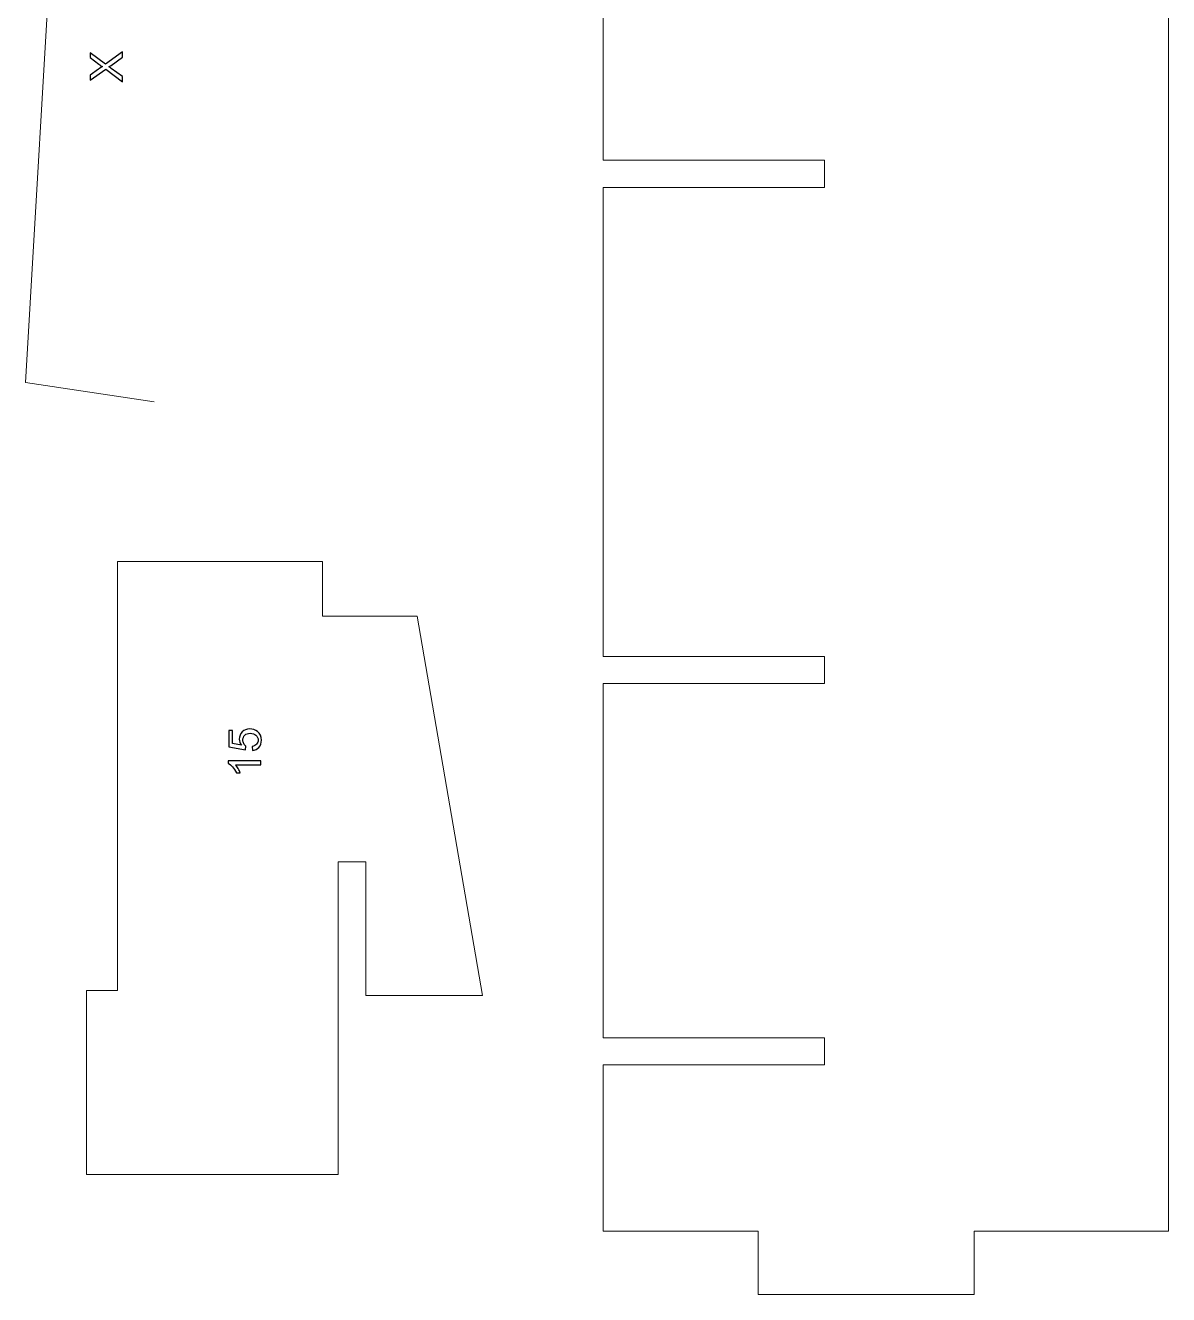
# Model space of a CAD drawing. Header units: millimetres. Extents: x -437 to 859, y -1313 to 762.
# Drawn here: x 559 to 772, y -1312.6 to -1076.1 of the extents above; entities that cross this region are included whole.
import ezdxf

# ---------------------------------------------------------------- set-up
doc = ezdxf.new("R2010")
doc.units = ezdxf.units.MM
doc.header["$MEASUREMENT"] = 0
doc.layers.add('Ebene 1', color=7, linetype='Continuous')

msp = doc.modelspace()

# ---------------------------------------------------------------- linework, layer by layer
at = {"layer": 'Ebene 1', "color": 250, "lineweight": 5}
for points, knots in [([(666.5805, -1300.8219), (666.5805, -1300.8219), (666.5805, -1269.8377), (666.5805, -1269.8377), (666.5805, -1269.8377), (666.5805, -1269.8377), (707.8265, -1269.8377), (707.8265, -1269.8377), (707.8265, -1269.8377), (707.8265, -1269.8377), (707.8265, -1264.7725), (707.8265, -1264.7725), (707.8265, -1264.7725), (707.8265, -1264.7725), (666.5805, -1264.7725), (666.5805, -1264.7725), (666.5805, -1264.7725), (666.5805, -1264.7725), (666.5805, -1198.7842), (666.5805, -1198.7842), (666.5805, -1198.7842), (666.5805, -1198.7842), (707.8265, -1198.7842), (707.8265, -1198.7842), (707.8265, -1198.7842), (707.8265, -1198.7842), (707.8265, -1193.719), (707.8265, -1193.719), (707.8265, -1193.719), (707.8265, -1193.719), (666.5805, -1193.719), (666.5805, -1193.719), (666.5805, -1193.719), (666.5805, -1193.719), (666.5805, -1106.2974), (666.5805, -1106.2974), (666.5805, -1106.2974), (666.5805, -1106.2974), (707.8265, -1106.2974), (707.8265, -1106.2974), (707.8265, -1106.2974), (707.8265, -1106.2974), (707.8265, -1101.2322), (707.8265, -1101.2322), (707.8265, -1101.2322), (707.8265, -1101.2322), (666.5805, -1101.2322), (666.5805, -1101.2322), (666.5805, -1101.2322), (666.5805, -1101.2322), (666.5805, -1052.4646), (666.5805, -1052.4646), (666.5805, -1052.4646), (666.5805, -1052.4646), (677.9535, -1052.4646), (677.9535, -1052.4646), (677.9535, -1052.4646), (677.9535, -1052.4646), (677.9535, -1042.0342), (677.9535, -1042.0342), (677.9535, -1042.0342), (677.9535, -1042.0342), (666.5805, -1042.0342), (666.5805, -1042.0342), (666.5805, -1042.0342), (666.5805, -1042.0342), (666.5805, -1027.271), (666.5805, -1027.271), (666.5805, -1027.271), (666.5805, -1027.271), (707.8265, -1027.2709), (707.8265, -1027.2709), (707.8265, -1027.2709), (707.8265, -1027.2709), (707.8265, -1022.2057), (707.8265, -1022.2057), (707.8265, -1022.2057), (707.8265, -1022.2057), (666.5805, -1022.2057), (666.5805, -1022.2057), (666.5805, -1022.2057), (666.5805, -1022.2057), (666.5805, -958.3748), (666.5805, -958.3748), (666.5805, -958.3748), (666.5805, -958.3748), (707.8265, -958.3748), (707.8265, -958.3748), (707.8265, -958.3748), (707.8265, -958.3748), (707.8265, -953.3096), (707.8265, -953.3096), (707.8265, -953.3096), (707.8265, -953.3096), (666.5805, -953.3096), (666.5805, -953.3096), (666.5805, -953.3096), (666.5805, -953.3096), (666.5805, -911.0058), (666.5805, -911.0058), (666.5805, -911.0058), (666.5805, -911.0058), (707.8265, -911.0058), (707.8265, -911.0058), (707.8265, -911.0058), (707.8265, -911.0058), (707.8265, -905.9875), (707.8265, -905.9875), (707.8265, -905.9875), (707.8265, -905.9875), (666.5805, -905.9875), (666.5805, -905.9875), (666.5805, -905.9875), (666.5805, -905.9875), (666.5805, -848.8024), (666.5805, -848.8024), (666.5805, -848.8024), (666.5805, -848.8024), (677.9535, -848.8024), (677.9535, -848.8024), (677.9535, -848.8024), (677.9535, -848.8024), (677.9535, -839.9959), (677.9535, -839.9959), (677.9535, -839.9959), (677.9535, -839.9959), (666.5805, -839.9959), (666.5805, -839.9959), (666.5805, -839.9959), (666.5805, -839.9959), (666.5805, -817.7686), (666.5805, -817.7686), (666.5805, -817.7686), (666.5805, -817.7686), (707.8265, -817.7686), (707.8265, -817.7686), (707.8265, -817.7686), (707.8265, -817.7686), (707.8265, -812.7503), (707.8265, -812.7503), (707.8265, -812.7503), (707.8265, -812.7503), (666.5805, -812.7503), (666.5805, -812.7503), (666.5805, -812.7503), (666.5805, -812.7503), (666.5805, -746.4337), (666.5805, -746.4337), (666.5805, -746.4337), (666.5805, -746.4337), (707.8265, -746.4337), (707.8265, -746.4337), (707.8265, -746.4337), (707.8265, -746.4337), (707.8265, -741.4154), (707.8265, -741.4154), (707.8265, -741.4154), (707.8265, -741.4154), (678.6015, -741.4154), (678.6015, -741.4154), (678.6015, -741.4154), (678.6015, -741.4154), (678.6015, -703.4278), (678.6015, -703.4278), (678.6015, -703.4278), (678.6015, -703.4278), (667.8135, -703.4278), (667.8135, -703.4278), (667.8135, -703.4278), (667.8135, -703.4278), (667.8135, -685.2383), (667.8135, -685.2383), (667.8135, -685.2383), (667.8135, -685.2383), (771.959, -703.0463), (771.959, -703.0463), (771.959, -703.0463), (771.959, -703.0463), (771.959, -1300.8219), (771.959, -1300.8219), (771.959, -1300.8219), (771.959, -1300.8219), (735.743, -1300.8219), (735.743, -1300.8219), (735.743, -1300.8219), (735.743, -1300.8219), (735.743, -1312.6424), (735.743, -1312.6424), (735.743, -1312.6424), (735.743, -1312.6424), (695.503, -1312.6424), (695.503, -1312.6424), (695.503, -1312.6424), (695.503, -1312.6424), (695.503, -1300.8219), (695.503, -1300.8219), (695.503, -1300.8219), (695.503, -1300.8219), (666.5805, -1300.8219), (666.5805, -1300.8219)], [0, 0, 0, 0, 0.02, 0.02, 0.02, 0.02, 0.04, 0.04, 0.04, 0.04, 0.06, 0.06, 0.06, 0.06, 0.08, 0.08, 0.08, 0.08, 0.1, 0.1, 0.1, 0.1, 0.12, 0.12, 0.12, 0.12, 0.14, 0.14, 0.14, 0.14, 0.16, 0.16, 0.16, 0.16, 0.18, 0.18, 0.18, 0.18, 0.2, 0.2, 0.2, 0.2, 0.22, 0.22, 0.22, 0.22, 0.24, 0.24, 0.24, 0.24, 0.26, 0.26, 0.26, 0.26, 0.28, 0.28, 0.28, 0.28, 0.3, 0.3, 0.3, 0.3, 0.32, 0.32, 0.32, 0.32, 0.34, 0.34, 0.34, 0.34, 0.36, 0.36, 0.36, 0.36, 0.38, 0.38, 0.38, 0.38, 0.4, 0.4, 0.4, 0.4, 0.42, 0.42, 0.42, 0.42, 0.44, 0.44, 0.44, 0.44, 0.46, 0.46, 0.46, 0.46, 0.48, 0.48, 0.48, 0.48, 0.5, 0.5, 0.5, 0.5, 0.52, 0.52, 0.52, 0.52, 0.54, 0.54, 0.54, 0.54, 0.56, 0.56, 0.56, 0.56, 0.58, 0.58, 0.58, 0.58, 0.6, 0.6, 0.6, 0.6, 0.62, 0.62, 0.62, 0.62, 0.64, 0.64, 0.64, 0.64, 0.66, 0.66, 0.66, 0.66, 0.68, 0.68, 0.68, 0.68, 0.7, 0.7, 0.7, 0.7, 0.72, 0.72, 0.72, 0.72, 0.74, 0.74, 0.74, 0.74, 0.76, 0.76, 0.76, 0.76, 0.78, 0.78, 0.78, 0.78, 0.8, 0.8, 0.8, 0.8, 0.82, 0.82, 0.82, 0.82, 0.84, 0.84, 0.84, 0.84, 0.86, 0.86, 0.86, 0.86, 0.88, 0.88, 0.88, 0.88, 0.9, 0.9, 0.9, 0.9, 0.92, 0.92, 0.92, 0.92, 0.94, 0.94, 0.94, 0.94, 0.96, 0.96, 0.96, 0.96, 0.98, 0.98, 0.98, 0.98, 1, 1, 1, 1]), ([(582.9479, -1146.2431), (582.9479, -1146.2431), (558.9579, -1142.6446), (558.9579, -1142.6446), (558.9579, -1142.6446), (558.9579, -1142.6446), (564.2357, -1052.6821), (564.2357, -1052.6821), (564.2357, -1052.6821), (564.5708, -1047.4771), (565.6811, -1044.0504), (570.713, -1043.0861), (570.713, -1043.0861), (570.713, -1043.0861), (572.6322, -989.5884), (572.6322, -989.5884), (572.6322, -989.5884), (572.8047, -986.6878), (572.4756, -984.5168), (574.7913, -982.3914), (574.7913, -982.3914), (574.7913, -982.3914), (574.9115, -962.0398), (574.9115, -962.0398), (574.9115, -962.0398), (574.9115, -962.0398), (582.9479, -960.3608), (582.9479, -960.3608)], [0, 0, 0, 0, 0.14285714, 0.14285714, 0.14285714, 0.14285714, 0.28571429, 0.28571429, 0.28571429, 0.28571429, 0.42857143, 0.42857143, 0.42857143, 0.42857143, 0.57142857, 0.57142857, 0.57142857, 0.57142857, 0.71428571, 0.71428571, 0.71428571, 0.71428571, 0.85714286, 0.85714286, 0.85714286, 0.85714286, 1, 1, 1, 1]), ([(570.3182, -1290.2414), (570.3182, -1290.2414), (570.3182, -1255.9398), (570.3182, -1255.9398), (570.3182, -1255.9398), (570.3182, -1255.9398), (576.143, -1255.9398), (576.143, -1255.9398), (576.143, -1255.9398), (576.143, -1255.9398), (576.143, -1176.0106), (576.143, -1176.0106), (576.143, -1176.0106), (576.143, -1176.0106), (614.3278, -1176.0106), (614.3278, -1176.0106), (614.3278, -1176.0106), (614.3278, -1176.0106), (614.3278, -1186.204), (614.3278, -1186.204), (614.3278, -1186.204), (614.3278, -1186.204), (631.964, -1186.204), (631.964, -1186.204), (631.964, -1186.204), (631.964, -1186.204), (644.099, -1256.9106), (644.099, -1256.9106), (644.099, -1256.9106), (644.099, -1256.9106), (622.4178, -1256.9106), (622.4178, -1256.9106), (622.4178, -1256.9106), (622.4178, -1256.9106), (622.4178, -1231.9934), (622.4178, -1231.9934), (622.4178, -1231.9934), (622.4178, -1231.9934), (617.2402, -1231.9934), (617.2402, -1231.9934), (617.2402, -1231.9934), (617.2402, -1231.9934), (617.2402, -1290.2414), (617.2402, -1290.2414), (617.2402, -1290.2414), (617.2402, -1290.2414), (570.3182, -1290.2414), (570.3182, -1290.2414)], [0, 0, 0, 0, 0.08333333, 0.08333333, 0.08333333, 0.08333333, 0.16666667, 0.16666667, 0.16666667, 0.16666667, 0.25, 0.25, 0.25, 0.25, 0.33333333, 0.33333333, 0.33333333, 0.33333333, 0.41666667, 0.41666667, 0.41666667, 0.41666667, 0.5, 0.5, 0.5, 0.5, 0.58333333, 0.58333333, 0.58333333, 0.58333333, 0.66666667, 0.66666667, 0.66666667, 0.66666667, 0.75, 0.75, 0.75, 0.75, 0.83333333, 0.83333333, 0.83333333, 0.83333333, 0.91666667, 0.91666667, 0.91666667, 0.91666667, 1, 1, 1, 1])]:
    msp.add_open_spline(points, degree=3, knots=knots, dxfattribs=at)
at = {"layer": 'Ebene 1', "color": 250}
for points, knots in [([(577.0734, -1086.6127), (577.0734, -1086.6127), (573.9153, -1084.2674), (573.9153, -1084.2674), (573.9153, -1084.2674), (573.9153, -1084.2674), (571.0127, -1086.3347), (571.0127, -1086.3347), (571.0127, -1086.3347), (571.0127, -1086.3347), (571.0127, -1085.3808), (571.0127, -1085.3808), (571.0127, -1085.3808), (571.0127, -1085.3808), (572.5677, -1084.2801), (572.5677, -1084.2801), (572.5677, -1084.2801), (572.8894, -1084.0515), (573.1378, -1083.8893), (573.3114, -1083.7933), (573.3114, -1083.7933), (573.0912, -1083.6578), (572.8612, -1083.4984), (572.6213, -1083.3135), (572.6213, -1083.3135), (572.6213, -1083.3135), (571.0127, -1082.0929), (571.0127, -1082.0929), (571.0127, -1082.0929), (571.0127, -1082.0929), (571.0127, -1081.2208), (571.0127, -1081.2208), (571.0127, -1081.2208), (571.0127, -1081.2208), (573.8688, -1083.3502), (573.8688, -1083.3502), (573.8688, -1083.3502), (573.8688, -1083.3502), (577.0734, -1081.0557), (577.0734, -1081.0557), (577.0734, -1081.0557), (577.0734, -1081.0557), (577.0734, -1082.0477), (577.0734, -1082.0477), (577.0734, -1082.0477), (577.0734, -1082.0477), (574.9116, -1083.5732), (574.9116, -1083.5732), (574.9116, -1083.5732), (574.7874, -1083.6592), (574.6519, -1083.7467), (574.5066, -1083.8385), (574.5066, -1083.8385), (574.7267, -1083.9739), (574.8777, -1084.0699), (574.961, -1084.1277), (574.961, -1084.1277), (574.961, -1084.1277), (577.0734, -1085.6489), (577.0734, -1085.6489), (577.0734, -1085.6489), (577.0734, -1085.6489), (577.0734, -1086.6127), (577.0734, -1086.6127)], [0, 0, 0, 0, 0.0625, 0.0625, 0.0625, 0.0625, 0.125, 0.125, 0.125, 0.125, 0.1875, 0.1875, 0.1875, 0.1875, 0.25, 0.25, 0.25, 0.25, 0.3125, 0.3125, 0.3125, 0.3125, 0.375, 0.375, 0.375, 0.375, 0.4375, 0.4375, 0.4375, 0.4375, 0.5, 0.5, 0.5, 0.5, 0.5625, 0.5625, 0.5625, 0.5625, 0.625, 0.625, 0.625, 0.625, 0.6875, 0.6875, 0.6875, 0.6875, 0.75, 0.75, 0.75, 0.75, 0.8125, 0.8125, 0.8125, 0.8125, 0.875, 0.875, 0.875, 0.875, 0.9375, 0.9375, 0.9375, 0.9375, 1, 1, 1, 1]), ([(601.2469, -1211.2528), (601.2469, -1211.2528), (601.1806, -1210.4711), (601.1806, -1210.4711), (601.1806, -1210.4711), (601.5616, -1210.4132), (601.8466, -1210.2792), (602.0385, -1210.0689), (602.0385, -1210.0689), (602.2304, -1209.8572), (602.3264, -1209.6032), (602.3264, -1209.3055), (602.3264, -1209.3055), (602.3264, -1208.9471), (602.1909, -1208.6437), (601.9214, -1208.3967), (601.9214, -1208.3967), (601.6505, -1208.1484), (601.292, -1208.0242), (600.8461, -1208.0242), (600.8461, -1208.0242), (600.4214, -1208.0242), (600.087, -1208.1427), (599.8414, -1208.3812), (599.8414, -1208.3812), (599.5959, -1208.6197), (599.4731, -1208.9315), (599.4731, -1209.3182), (599.4731, -1209.3182), (599.4731, -1209.5581), (599.5282, -1209.774), (599.6368, -1209.9673), (599.6368, -1209.9673), (599.7455, -1210.1606), (599.8866, -1210.3116), (600.0601, -1210.4217), (600.0601, -1210.4217), (600.0601, -1210.4217), (599.9698, -1211.1202), (599.9698, -1211.1202), (599.9698, -1211.1202), (599.9698, -1211.1202), (596.8569, -1210.5332), (596.8569, -1210.5332), (596.8569, -1210.5332), (596.8569, -1210.5332), (596.8569, -1207.519), (596.8569, -1207.519), (596.8569, -1207.519), (596.8569, -1207.519), (597.5681, -1207.519), (597.5681, -1207.519), (597.5681, -1207.519), (597.5681, -1207.519), (597.5681, -1209.9377), (597.5681, -1209.9377), (597.5681, -1209.9377), (597.5681, -1209.9377), (599.1965, -1210.2651), (599.1965, -1210.2651), (599.1965, -1210.2651), (598.9425, -1209.901), (598.8155, -1209.5186), (598.8155, -1209.1192), (598.8155, -1209.1192), (598.8155, -1208.5901), (598.999, -1208.1441), (599.3659, -1207.7801), (599.3659, -1207.7801), (599.7328, -1207.416), (600.2041, -1207.234), (600.7798, -1207.234), (600.7798, -1207.234), (601.3287, -1207.234), (601.8029, -1207.3948), (602.2022, -1207.7138), (602.2022, -1207.7138), (602.6919, -1208.1032), (602.9374, -1208.6338), (602.9374, -1209.3055), (602.9374, -1209.3055), (602.9374, -1209.8572), (602.7836, -1210.3074), (602.4746, -1210.6559), (602.4746, -1210.6559), (602.1655, -1211.0045), (601.7563, -1211.2034), (601.2469, -1211.2528)], [0, 0, 0, 0, 0.04545455, 0.04545455, 0.04545455, 0.04545455, 0.09090909, 0.09090909, 0.09090909, 0.09090909, 0.13636364, 0.13636364, 0.13636364, 0.13636364, 0.18181818, 0.18181818, 0.18181818, 0.18181818, 0.22727273, 0.22727273, 0.22727273, 0.22727273, 0.27272727, 0.27272727, 0.27272727, 0.27272727, 0.31818182, 0.31818182, 0.31818182, 0.31818182, 0.36363636, 0.36363636, 0.36363636, 0.36363636, 0.40909091, 0.40909091, 0.40909091, 0.40909091, 0.45454545, 0.45454545, 0.45454545, 0.45454545, 0.5, 0.5, 0.5, 0.5, 0.54545455, 0.54545455, 0.54545455, 0.54545455, 0.59090909, 0.59090909, 0.59090909, 0.59090909, 0.63636364, 0.63636364, 0.63636364, 0.63636364, 0.68181818, 0.68181818, 0.68181818, 0.68181818, 0.72727273, 0.72727273, 0.72727273, 0.72727273, 0.77272727, 0.77272727, 0.77272727, 0.77272727, 0.81818182, 0.81818182, 0.81818182, 0.81818182, 0.86363636, 0.86363636, 0.86363636, 0.86363636, 0.90909091, 0.90909091, 0.90909091, 0.90909091, 0.95454545, 0.95454545, 0.95454545, 0.95454545, 1, 1, 1, 1]), ([(602.8344, -1213.1593), (602.8344, -1213.1593), (602.8344, -1213.9029), (602.8344, -1213.9029), (602.8344, -1213.9029), (602.8344, -1213.9029), (598.093, -1213.9029), (598.093, -1213.9029), (598.093, -1213.9029), (598.2638, -1214.0821), (598.4345, -1214.3164), (598.6053, -1214.6071), (598.6053, -1214.6071), (598.776, -1214.8992), (598.9044, -1215.1602), (598.9891, -1215.3916), (598.9891, -1215.3916), (598.9891, -1215.3916), (598.2708, -1215.3916), (598.2708, -1215.3916), (598.2708, -1215.3916), (598.0747, -1214.9754), (597.8376, -1214.6113), (597.5596, -1214.2994), (597.5596, -1214.2994), (597.2802, -1213.989), (597.0107, -1213.7674), (596.7497, -1213.6376), (596.7497, -1213.6376), (596.7497, -1213.6376), (596.7497, -1213.1593), (596.7497, -1213.1593), (596.7497, -1213.1593), (596.7497, -1213.1593), (602.8344, -1213.1593), (602.8344, -1213.1593)], [0, 0, 0, 0, 0.11111111, 0.11111111, 0.11111111, 0.11111111, 0.22222222, 0.22222222, 0.22222222, 0.22222222, 0.33333333, 0.33333333, 0.33333333, 0.33333333, 0.44444444, 0.44444444, 0.44444444, 0.44444444, 0.55555556, 0.55555556, 0.55555556, 0.55555556, 0.66666667, 0.66666667, 0.66666667, 0.66666667, 0.77777778, 0.77777778, 0.77777778, 0.77777778, 0.88888889, 0.88888889, 0.88888889, 0.88888889, 1, 1, 1, 1])]:
    msp.add_open_spline(points, degree=3, knots=knots, dxfattribs=at)

doc.saveas('drawing.dxf')
